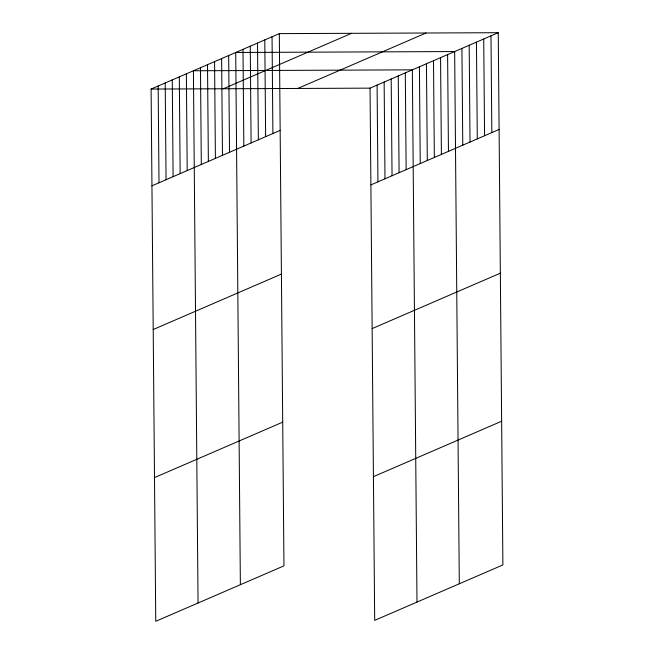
<?xml version="1.0" encoding="UTF-8"?>
<svg xmlns="http://www.w3.org/2000/svg" width="654" height="654" viewBox="0 0 654 654"><rect width="100%" height="100%" fill="white"/><g stroke="black" fill="none" stroke-linecap="round" stroke-linejoin="round"><path stroke-width="0.98" d="M279.315 33.624L283.959 565.857L155.75 621.3L151.107 89.067L279.315 33.624L498.25 32.7L502.893 564.933L374.685 620.376L370.041 88.143L498.25 32.7M223.349 88.756L351.566 33.321M297.791 88.445L425.999 33.002M151.949 185.826L280.157 130.383M370.883 184.902L499.092 129.459M153.2 329.526L281.416 274.091M372.134 328.602L500.351 273.168M154.499 477.592L282.708 422.149M373.426 476.668L501.643 421.225M151.107 89.067L370.041 88.143M490.982 35.839L491.833 132.599M483.723 38.987L484.565 135.738M476.455 42.126L477.297 138.885M469.188 45.265L470.03 142.024M461.92 48.404L462.77 145.163M459.304 583.785L454.661 51.552L235.726 52.475L240.37 584.709M447.606 54.601L448.448 151.36M440.559 57.65L441.401 154.409M433.504 60.699L434.346 157.459M426.449 63.749L427.299 160.508M419.402 66.798L420.244 163.557M416.99 602.081L412.347 69.847L193.412 70.771L198.056 603.004M405.3 72.896L406.142 169.656M398.245 75.946L399.087 172.705M391.19 78.995L392.04 175.754M384.143 82.044L384.985 178.804M377.088 85.094L377.938 181.853M272.048 36.763L272.898 133.522M264.788 39.91L265.63 136.661M257.521 43.05L258.363 139.809M250.253 46.189L251.103 142.948M242.994 49.328L243.836 146.087M228.671 55.525L229.513 152.284M221.624 58.574L222.466 155.333M214.569 61.623L215.411 158.382M207.514 64.672L208.364 161.432M200.467 67.722L201.309 164.481M186.365 73.82L187.208 170.58M179.31 76.87L180.152 173.629M172.264 79.919L173.106 176.678M165.209 82.968L166.051 179.727M158.154 86.017L159.004 182.777"/></g></svg>
